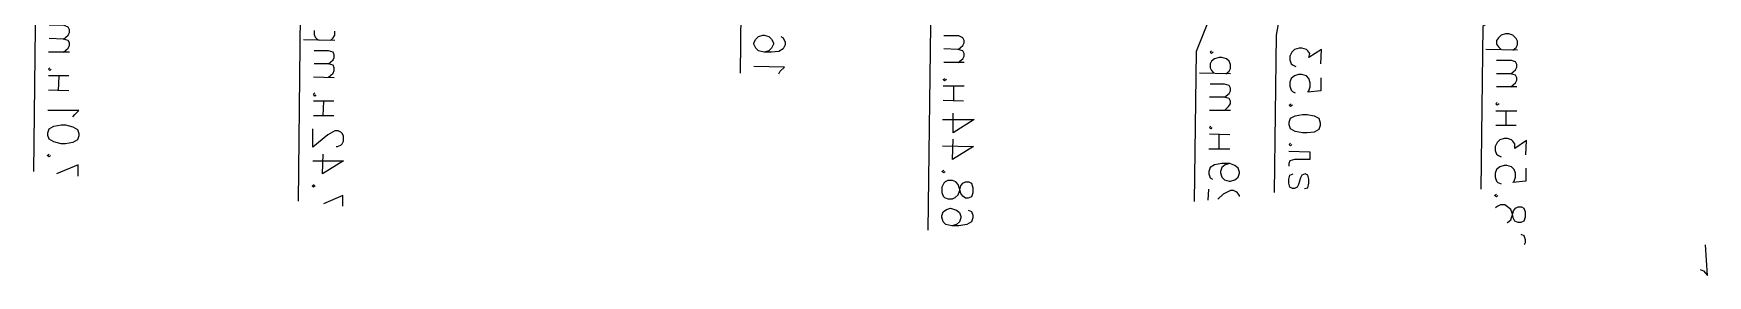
# Model space of a CAD drawing. Header units: metres. Extents: x 5 to 225, y 228 to 542.
# Drawn here: x 85.5 to 141.9, y 280 to 288.2 of the extents above; entities that cross this region are included whole.
import ezdxf

# ---------------------------------------------------------------- set-up
doc = ezdxf.new("R2010")
doc.units = ezdxf.units.M
doc.layers.add('ELECTR_CABLE', color=7, linetype='Continuous')

msp = doc.modelspace()

# ---------------------------------------------------------------- linework, layer by layer
at = {"layer": 'ELECTR_CABLE'}
for points in [[(87.558, 298.114), (87.491, 299.085), (85.615, 289.371), (85.549, 283.539)], [(96.234, 297.694), (96.123, 298.666), (94.534, 288.819), (94.467, 282.542)], [(108.089, 297.407), (107.339, 298.025), (107.339, 298.025), (109.436, 295.067), (109.436, 295.067), (109.348, 286.854)], [(118.797, 294.89), (118.995, 295.862), (115.772, 289.349), (115.669, 281.564)], [(128.864, 294.935), (128.775, 295.906), (128.775, 295.906), (127.407, 288.135), (127.407, 288.135), (127.34, 282.836)], [(127.031, 292.705), (127.142, 293.676), (124.713, 287.583), (124.645, 282.523)], [(137.187, 290.1), (137.805, 290.85), (134.361, 288.422), (134.302, 282.945)], [(86.564, 288.002), (86.719, 288.135), (86.719, 288.135), (86.763, 288.223), (86.763, 288.223), (86.763, 288.311), (86.763, 288.311), (86.719, 288.4), (86.719, 288.4), (86.564, 288.466), (86.564, 288.466), (86.078, 288.466)], [(94.998, 288.289), (94.998, 288.157), (94.998, 288.157), (95.042, 288.069), (95.042, 288.069), (95.152, 287.958)], [(95.549, 287.958), (95.638, 288.047), (95.638, 288.047), (95.704, 288.135), (95.704, 288.135), (95.704, 288.267)], [(110.716, 288.091), (110.805, 288.047), (110.805, 288.047), (110.871, 287.892), (110.871, 287.892), (110.871, 287.804), (110.871, 287.804), (110.805, 287.671), (110.805, 287.671), (110.65, 287.583), (110.65, 287.583), (110.407, 287.561), (110.407, 287.561), (110.164, 287.561), (110.164, 287.561), (109.966, 287.605), (109.966, 287.605), (109.877, 287.693), (109.877, 287.693), (109.811, 287.826), (109.811, 287.826), (109.811, 287.87), (109.811, 287.87), (109.877, 288.002), (109.877, 288.002), (109.966, 288.091), (109.966, 288.091), (110.12, 288.135), (110.12, 288.135), (110.164, 288.135), (110.164, 288.135), (110.319, 288.091), (110.319, 288.091), (110.407, 288.002), (110.407, 288.002), (110.474, 287.87), (110.474, 287.87), (110.474, 287.826), (110.474, 287.826), (110.407, 287.693), (110.407, 287.693), (110.319, 287.605), (110.319, 287.605), (110.164, 287.561)], [(135.376, 287.627), (135.487, 287.715), (135.487, 287.715), (135.531, 287.804), (135.531, 287.804), (135.531, 287.936), (135.531, 287.936), (135.487, 288.024), (135.487, 288.024), (135.376, 288.135), (135.376, 288.135), (135.244, 288.179), (135.244, 288.179), (135.134, 288.179), (135.134, 288.179), (134.979, 288.135), (134.979, 288.135), (134.891, 288.047), (134.891, 288.047), (134.824, 287.958), (134.824, 287.958), (134.824, 287.826), (134.824, 287.826), (134.891, 287.737), (134.891, 287.737), (134.979, 287.649)], [(86.763, 287.561), (86.056, 287.561)], [(86.564, 287.561), (86.719, 287.693), (86.719, 287.693), (86.763, 287.782), (86.763, 287.782), (86.763, 287.87), (86.763, 287.87), (86.719, 287.958), (86.719, 287.958), (86.564, 288.002), (86.564, 288.002), (86.078, 288.024)], [(95.704, 287.958), (94.644, 287.98)], [(95.483, 287.163), (95.638, 287.296), (95.638, 287.296), (95.682, 287.384), (95.682, 287.384), (95.682, 287.473), (95.682, 287.473), (95.638, 287.561), (95.638, 287.561), (95.483, 287.605), (95.483, 287.605), (94.998, 287.605)], [(116.699, 287.649), (116.854, 287.782), (116.854, 287.782), (116.898, 287.87), (116.898, 287.87), (116.898, 287.958), (116.898, 287.958), (116.854, 288.047), (116.854, 288.047), (116.721, 288.113), (116.721, 288.113), (116.214, 288.113)], [(116.699, 287.208), (116.854, 287.34), (116.854, 287.34), (116.898, 287.428), (116.898, 287.428), (116.898, 287.517), (116.898, 287.517), (116.854, 287.605), (116.854, 287.605), (116.699, 287.649), (116.699, 287.649), (116.214, 287.671)], [(125.287, 287.561), (125.221, 287.517), (125.221, 287.517), (125.177, 287.561), (125.177, 287.561), (125.221, 287.605)], [(128.908, 287.163), (128.93, 287.649), (128.93, 287.649), (128.51, 287.384), (128.51, 287.384), (128.533, 287.517), (128.533, 287.517), (128.466, 287.605), (128.466, 287.605), (128.422, 287.649), (128.422, 287.649), (128.268, 287.693), (128.268, 287.693), (128.179, 287.693), (128.179, 287.693), (128.025, 287.649), (128.025, 287.649), (127.936, 287.561), (127.936, 287.561), (127.87, 287.428), (127.87, 287.428), (127.87, 287.296), (127.87, 287.296), (127.914, 287.163), (127.914, 287.163), (127.981, 287.119), (127.981, 287.119), (128.069, 287.075)], [(135.531, 287.627), (134.471, 287.649)], [(86.145, 286.987), (86.1, 286.943), (86.1, 286.943), (86.056, 286.987), (86.056, 286.987), (86.1, 287.031)], [(95.483, 286.722), (95.638, 286.854), (95.638, 286.854), (95.682, 286.943), (95.682, 286.943), (95.682, 287.031), (95.682, 287.031), (95.638, 287.119), (95.638, 287.119), (95.483, 287.163), (95.483, 287.163), (94.998, 287.163)], [(110.65, 286.832), (110.694, 286.921), (110.694, 286.921), (110.849, 287.053), (110.849, 287.053), (109.811, 287.075)], [(116.898, 287.208), (116.214, 287.208)], [(125.707, 286.832), (125.817, 286.921), (125.817, 286.921), (125.861, 287.009), (125.861, 287.009), (125.861, 287.141), (125.861, 287.141), (125.817, 287.252), (125.817, 287.252), (125.729, 287.34), (125.729, 287.34), (125.574, 287.384), (125.574, 287.384), (125.486, 287.384), (125.486, 287.384), (125.331, 287.34), (125.331, 287.34), (125.221, 287.252), (125.221, 287.252), (125.177, 287.163), (125.177, 287.163), (125.177, 287.031), (125.177, 287.031), (125.221, 286.943), (125.221, 286.943), (125.309, 286.854)], [(135.31, 286.832), (135.465, 286.965), (135.465, 286.965), (135.509, 287.053), (135.509, 287.053), (135.509, 287.141), (135.509, 287.141), (135.465, 287.23), (135.465, 287.23), (135.332, 287.274), (135.332, 287.274), (134.824, 287.274)], [(86.741, 286.766), (86.056, 286.766)], [(86.387, 286.258), (86.41, 286.766)], [(95.682, 286.7), (94.975, 286.722)], [(116.302, 286.634), (116.236, 286.589), (116.236, 286.589), (116.191, 286.634), (116.191, 286.634), (116.258, 286.678)], [(125.861, 286.832), (124.824, 286.854)], [(125.663, 286.038), (125.817, 286.17), (125.817, 286.17), (125.861, 286.258), (125.861, 286.258), (125.861, 286.347), (125.861, 286.347), (125.817, 286.435), (125.817, 286.435), (125.663, 286.479), (125.663, 286.479), (125.177, 286.479)], [(128.908, 286.7), (128.908, 286.258), (128.908, 286.258), (128.466, 286.214), (128.466, 286.214), (128.51, 286.258), (128.51, 286.258), (128.555, 286.391), (128.555, 286.391), (128.555, 286.523), (128.555, 286.523), (128.51, 286.678), (128.51, 286.678), (128.422, 286.766), (128.422, 286.766), (128.268, 286.81), (128.268, 286.81), (128.157, 286.81), (128.157, 286.81), (128.025, 286.766), (128.025, 286.766), (127.914, 286.678), (127.914, 286.678), (127.87, 286.545), (127.87, 286.545), (127.87, 286.413), (127.87, 286.413), (127.914, 286.28), (127.914, 286.28), (127.959, 286.236), (127.959, 286.236), (128.047, 286.192)], [(135.31, 286.391), (135.465, 286.523), (135.465, 286.523), (135.509, 286.612), (135.509, 286.612), (135.509, 286.7), (135.509, 286.7), (135.465, 286.788), (135.465, 286.788), (135.31, 286.832), (135.31, 286.832), (134.824, 286.832)], [(86.741, 286.258), (86.056, 286.28)], [(95.064, 286.126), (95.02, 286.082), (95.02, 286.082), (94.975, 286.148), (94.975, 286.148), (95.02, 286.192)], [(95.66, 285.905), (94.975, 285.905)], [(95.307, 285.419), (95.329, 285.905)], [(116.898, 286.413), (116.191, 286.413)], [(116.876, 285.905), (116.191, 285.927)], [(116.545, 285.905), (116.545, 286.413)], [(125.663, 285.596), (125.795, 285.728), (125.795, 285.728), (125.861, 285.817), (125.861, 285.817), (125.861, 285.905), (125.861, 285.905), (125.817, 285.993), (125.817, 285.993), (125.663, 286.038), (125.663, 286.038), (125.155, 286.038)], [(135.509, 286.391), (134.824, 286.391)], [(86.873, 285.375), (86.939, 285.464), (86.939, 285.464), (87.072, 285.596), (87.072, 285.596), (86.034, 285.596)], [(95.66, 285.419), (94.975, 285.419)], [(116.169, 285.287), (117.229, 285.287), (117.229, 285.287), (116.523, 284.845), (116.523, 284.845), (116.523, 285.508)], [(125.861, 285.596), (125.155, 285.596)], [(127.959, 285.773), (127.892, 285.728), (127.892, 285.728), (127.848, 285.773), (127.848, 285.773), (127.914, 285.817)], [(128.886, 285.088), (128.842, 284.956), (128.842, 284.956), (128.687, 284.867), (128.687, 284.867), (128.444, 284.845), (128.444, 284.845), (128.29, 284.845), (128.29, 284.845), (128.047, 284.89), (128.047, 284.89), (127.892, 284.978), (127.892, 284.978), (127.848, 285.11), (127.848, 285.11), (127.848, 285.199), (127.848, 285.199), (127.892, 285.331), (127.892, 285.331), (128.047, 285.419), (128.047, 285.419), (128.29, 285.464), (128.29, 285.464), (128.444, 285.464), (128.444, 285.464), (128.687, 285.419), (128.687, 285.419), (128.842, 285.331), (128.842, 285.331), (128.886, 285.177), (128.886, 285.177), (128.886, 285.088)], [(134.913, 285.817), (134.847, 285.773), (134.847, 285.773), (134.802, 285.817), (134.802, 285.817), (134.847, 285.861)], [(135.509, 285.574), (134.802, 285.574)], [(135.156, 285.088), (135.156, 285.574)], [(87.072, 284.735), (87.028, 284.603), (87.028, 284.603), (86.873, 284.514), (86.873, 284.514), (86.63, 284.47), (86.63, 284.47), (86.476, 284.47), (86.476, 284.47), (86.233, 284.536), (86.233, 284.536), (86.078, 284.625), (86.078, 284.625), (86.034, 284.757), (86.034, 284.757), (86.034, 284.845), (86.034, 284.845), (86.078, 284.978), (86.078, 284.978), (86.233, 285.066), (86.233, 285.066), (86.476, 285.11), (86.476, 285.11), (86.63, 285.11), (86.63, 285.11), (86.873, 285.044), (86.873, 285.044), (87.028, 284.956), (87.028, 284.956), (87.072, 284.823), (87.072, 284.823), (87.072, 284.735)], [(95.748, 284.382), (95.792, 284.382), (95.792, 284.382), (95.903, 284.426), (95.903, 284.426), (95.947, 284.47), (95.947, 284.47), (95.991, 284.558), (95.991, 284.558), (95.991, 284.735), (95.991, 284.735), (95.947, 284.823), (95.947, 284.823), (95.903, 284.867), (95.903, 284.867), (95.814, 284.912), (95.814, 284.912), (95.704, 284.912), (95.704, 284.912), (95.616, 284.867), (95.616, 284.867), (95.461, 284.779), (95.461, 284.779), (94.953, 284.36), (94.953, 284.36), (94.953, 284.978)], [(125.243, 285.022), (125.199, 284.978), (125.199, 284.978), (125.155, 285.022), (125.155, 285.022), (125.199, 285.066)], [(125.839, 284.779), (125.155, 284.801)], [(125.486, 284.293), (125.486, 284.779)], [(135.487, 285.088), (134.802, 285.088)], [(116.169, 284.404), (117.207, 284.382), (117.207, 284.382), (116.501, 283.94), (116.501, 283.94), (116.523, 284.625)], [(125.839, 284.293), (125.133, 284.293)], [(127.826, 284.227), (128.533, 284.205), (128.533, 284.205), (128.533, 283.94), (128.533, 283.94), (128.025, 283.94), (128.025, 283.94), (127.87, 283.896), (127.87, 283.896), (127.826, 283.808), (127.826, 283.808), (127.826, 283.719)], [(127.936, 284.448), (127.892, 284.404), (127.892, 284.404), (127.848, 284.448), (127.848, 284.448), (127.892, 284.492)], [(135.818, 284.095), (135.84, 284.58), (135.84, 284.58), (135.443, 284.316), (135.443, 284.316), (135.443, 284.47), (135.443, 284.47), (135.376, 284.558), (135.376, 284.558), (135.332, 284.603), (135.332, 284.603), (135.2, 284.647), (135.2, 284.647), (135.089, 284.647), (135.089, 284.647), (134.935, 284.603), (134.935, 284.603), (134.847, 284.514), (134.847, 284.514), (134.78, 284.382), (134.78, 284.382), (134.78, 284.249), (134.78, 284.249), (134.824, 284.117), (134.824, 284.117), (134.891, 284.073), (134.891, 284.073), (134.979, 284.029)], [(86.123, 284.073), (86.078, 284.029), (86.078, 284.029), (86.012, 284.073), (86.012, 284.073), (86.078, 284.117)], [(87.05, 283.383), (87.05, 283.764), (86.326, 283.456)], [(94.953, 283.896), (95.991, 283.896), (95.991, 283.896), (95.285, 283.455), (95.285, 283.455), (95.307, 284.117)], [(125.839, 283.808), (125.685, 283.764), (125.685, 283.764), (125.574, 283.675), (125.574, 283.675), (125.53, 283.543), (125.53, 283.543), (125.53, 283.499), (125.53, 283.499), (125.574, 283.344), (125.574, 283.344), (125.663, 283.256), (125.663, 283.256), (125.817, 283.212), (125.817, 283.212), (125.861, 283.212), (125.861, 283.212), (126.016, 283.256), (126.016, 283.256), (126.126, 283.344), (126.126, 283.344), (126.17, 283.477), (126.17, 283.477), (126.17, 283.521), (126.17, 283.521), (126.126, 283.653), (126.126, 283.653), (126.016, 283.742), (126.016, 283.742), (125.839, 283.808), (125.839, 283.808), (125.574, 283.808), (125.574, 283.808), (125.331, 283.764), (125.331, 283.764), (125.177, 283.675), (125.177, 283.675), (125.133, 283.543), (125.133, 283.543), (125.133, 283.455), (125.133, 283.455), (125.177, 283.322), (125.177, 283.322), (125.265, 283.278)], [(135.818, 283.653), (135.818, 283.212), (135.818, 283.212), (135.376, 283.168), (135.376, 283.168), (135.421, 283.212), (135.421, 283.212), (135.465, 283.344), (135.465, 283.344), (135.465, 283.477), (135.465, 283.477), (135.421, 283.609), (135.421, 283.609), (135.332, 283.697), (135.332, 283.697), (135.178, 283.742), (135.178, 283.742), (135.089, 283.742), (135.089, 283.742), (134.935, 283.697), (134.935, 283.697), (134.824, 283.609), (134.824, 283.609), (134.78, 283.477), (134.78, 283.477), (134.78, 283.344), (134.78, 283.344), (134.824, 283.212), (134.824, 283.212), (134.869, 283.168), (134.869, 283.168), (134.979, 283.123)], [(95.042, 283.057), (94.975, 283.013), (94.975, 283.013), (94.931, 283.057), (94.931, 283.057), (94.998, 283.101)], [(116.258, 283.543), (116.214, 283.499), (116.214, 283.499), (116.147, 283.543), (116.147, 283.543), (116.214, 283.587)], [(117.185, 282.814), (117.141, 282.682), (117.141, 282.682), (117.03, 282.638), (117.03, 282.638), (116.942, 282.638), (116.942, 282.638), (116.854, 282.704), (116.854, 282.704), (116.788, 282.792), (116.788, 282.792), (116.743, 282.969), (116.743, 282.969), (116.699, 283.101), (116.699, 283.101), (116.611, 283.19), (116.611, 283.19), (116.501, 283.234), (116.501, 283.234), (116.346, 283.234), (116.346, 283.234), (116.258, 283.19), (116.258, 283.19), (116.214, 283.145), (116.214, 283.145), (116.147, 283.013), (116.147, 283.013), (116.147, 282.836), (116.147, 282.836), (116.191, 282.704), (116.191, 282.704), (116.236, 282.66), (116.236, 282.66), (116.346, 282.616), (116.346, 282.616), (116.501, 282.616), (116.501, 282.616), (116.589, 282.66), (116.589, 282.66), (116.699, 282.748), (116.699, 282.748), (116.743, 282.881), (116.743, 282.881), (116.788, 283.057), (116.788, 283.057), (116.854, 283.145), (116.854, 283.145), (116.942, 283.19), (116.942, 283.19), (117.052, 283.19), (117.052, 283.19), (117.141, 283.145), (117.141, 283.145), (117.185, 282.991), (117.185, 282.991), (117.185, 282.814)], [(128.356, 282.969), (128.466, 282.991), (128.466, 282.991), (128.51, 283.145), (128.51, 283.145), (128.51, 283.278), (128.51, 283.278), (128.466, 283.41), (128.466, 283.41), (128.378, 283.455), (128.378, 283.455), (128.268, 283.41), (128.268, 283.41), (128.223, 283.322), (128.223, 283.322), (128.157, 283.101), (128.157, 283.101), (128.113, 283.013), (128.113, 283.013), (128.025, 282.969), (128.025, 282.969), (127.959, 282.969), (127.959, 282.969), (127.87, 283.013), (127.87, 283.013), (127.826, 283.145), (127.826, 283.145), (127.826, 283.278), (127.826, 283.278), (127.87, 283.41), (127.87, 283.41), (127.981, 283.455)], [(95.969, 282.374), (95.969, 282.726), (95.313, 282.447)], [(125.119, 282.576), (125.133, 282.947)], [(126.17, 282.693), (126.17, 282.726), (126.104, 282.814), (126.06, 282.858), (125.972, 282.903), (125.861, 282.903), (125.773, 282.858), (125.618, 282.77), (125.435, 282.611)], [(134.869, 282.726), (134.824, 282.682), (134.824, 282.682), (134.758, 282.726), (134.758, 282.726), (134.824, 282.77)], [(117.03, 282.24), (117.141, 282.196), (117.141, 282.196), (117.185, 282.064), (117.185, 282.064), (117.185, 281.975), (117.185, 281.975), (117.141, 281.843), (117.141, 281.843), (116.986, 281.755), (116.986, 281.755), (116.721, 281.71), (116.721, 281.71), (116.478, 281.71), (116.478, 281.71), (116.28, 281.755), (116.28, 281.755), (116.191, 281.843), (116.191, 281.843), (116.147, 281.997), (116.147, 281.997), (116.147, 282.042), (116.147, 282.042), (116.191, 282.174), (116.191, 282.174), (116.302, 282.262), (116.302, 282.262), (116.434, 282.307), (116.434, 282.307), (116.501, 282.284), (116.501, 282.284), (116.633, 282.24), (116.633, 282.24), (116.743, 282.152), (116.743, 282.152), (116.788, 282.02), (116.788, 282.02), (116.788, 281.975), (116.788, 281.975), (116.743, 281.843), (116.743, 281.843), (116.633, 281.755), (116.633, 281.755), (116.478, 281.71)], [(135.365, 282.086), (135.354, 282.13), (135.31, 282.262), (135.2, 282.351), (135.111, 282.417), (134.957, 282.417), (134.869, 282.373), (134.802, 282.329), (134.797, 282.312)], [(135.184, 281.813), (135.2, 281.821), (135.31, 281.909), (135.354, 282.042), (135.365, 282.086)], [(135.365, 282.086), (135.398, 282.218), (135.465, 282.307), (135.553, 282.351), (135.663, 282.351), (135.752, 282.307), (135.796, 282.174), (135.796, 281.997)], [(135.796, 281.997), (135.752, 281.865), (135.641, 281.821), (135.553, 281.821), (135.443, 281.865), (135.398, 281.953), (135.365, 282.086)], [(135.641, 281.423), (135.752, 281.379), (135.796, 281.247), (135.796, 281.136), (135.762, 281.068)], [(141.69, 280.231), (141.801, 280.187), (141.801, 280.187), (141.933, 280.033), (141.933, 280.033), (141.867, 281.07)]]:
    msp.add_lwpolyline(points, dxfattribs=at)

doc.saveas('drawing.dxf')
